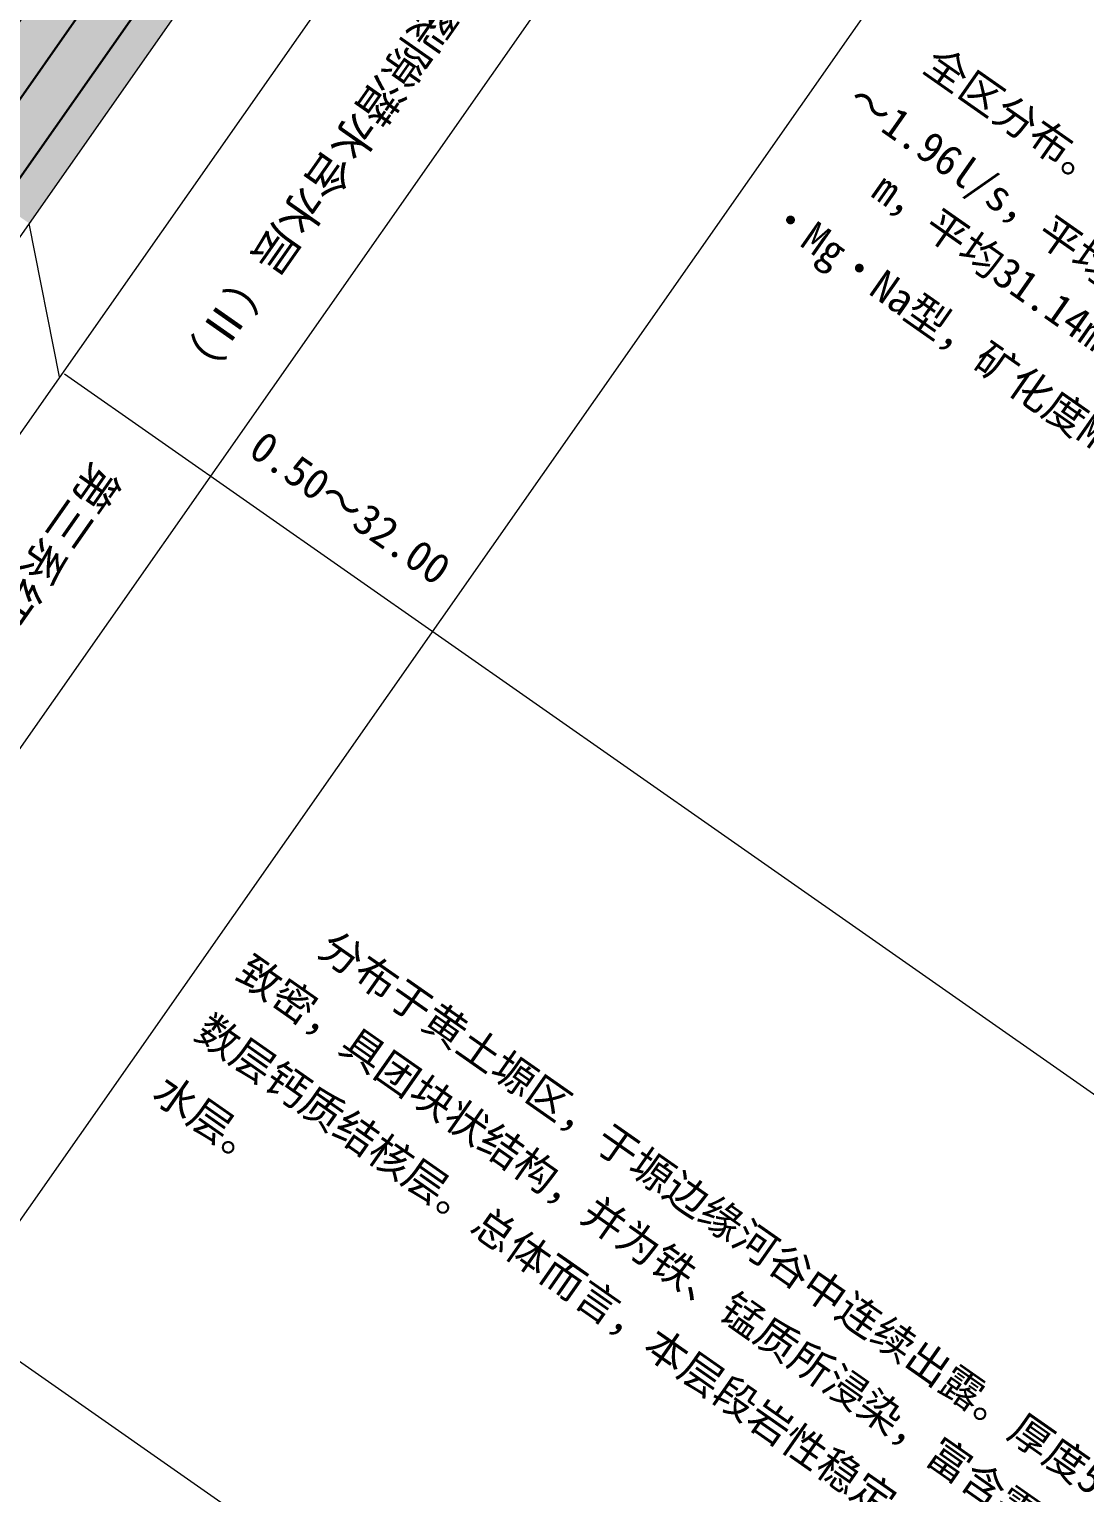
# Model space of a CAD drawing. Header units: inches. Extents: x 36473197 to 36486087, y 3899343 to 3911260.
# Drawn here: x 36474528.4 to 36474668.7, y 3906770.1 to 3906964.7 of the extents above; entities that cross this region are included whole.
import ezdxf

# ---------------------------------------------------------------- set-up
doc = ezdxf.new("R2010")
doc.units = ezdxf.units.IN
doc.header["$MEASUREMENT"] = 0
doc.layers.get('0').update_dxf_attribs({"lineweight": 0})
for name, color, linetype, lineweight in [('填充层段', 7, 'Continuous', 0), ('填充岩性', 7, 'Continuous', 0), ('综合柱状', 7, 'Continuous', 0)]:
    doc.layers.add(name, color=color, linetype=linetype, lineweight=lineweight)
doc.styles.add('@Batang', font='simfang.ttf')
doc.styles.add('宋体', font='SIMSUN.TTC')

msp = doc.modelspace()

# ---------------------------------------------------------------- hatches: boundary and pattern name
at = {"layer": '填充层段', "true_color": 0xe5ffe5}
msp.add_hatch(color=7, dxfattribs=at).paths.add_polyline_path([(36474617.13, 3907144.05), (36474491.51, 3906964.66), (36474528.37, 3906938.85), (36474653.99, 3907118.24)], flags=17)
at = {"layer": '填充岩性', "lineweight": 30}
h = msp.add_hatch(dxfattribs=at)
h.set_pattern_fill('黄土', color=256, scale=3000, angle=-35.0009, style=0, pattern_type=2)
h.set_pattern_definition([(234.999, (36474495.444, 3906972.895), (19.6594, -13.7662), []), (234.999, (36474490.53, 3906976.337), (19.6594, -13.7662), []), (234.999, (36474500.359, 3906969.454), (19.6594, -13.7662), []), (234.999, (36474505.274, 3906966.012), (19.6594, -13.7662), [])])
h.paths.add_polyline_path([(36474491.51, 3906964.66), (36474528.37, 3906938.85), (36474653.99, 3907118.24), (36474617.13, 3907144.05)], flags=17)

# ---------------------------------------------------------------- linework, layer by layer
at = {"lineweight": 15}
for p, q in [((36474692.09, 3907146.5), (36473761.12, 3905816.98)), ((36474653.99, 3907118.24), (36474528.37, 3906938.85)), ((36474528.37, 3906938.85), (36474412.91, 3906773.96)), ((36474532.4, 3906918.45), (36474528.37, 3906938.85)), ((36474533.04, 3906918.87), (36474620.82, 3906857.41)), ((36474620.82, 3906857.41), (36474854.72, 3906693.62))]:
    msp.add_line(p, q, dxfattribs=at)
at = {"lineweight": 15, "flags": 128}
for points in [[(36474774.45, 3907159.51), (36473810.26, 3905782.57)], [(36474728.28, 3907156.35), (36473780.78, 3905803.22)], [(36474386.46, 3906814.63), (36474423.32, 3906788.82), (36474469.14, 3906828.12), (36474556.92, 3906766.65), (36474611.97, 3906728.11), (36474790.82, 3906602.87)]]:
    msp.add_lwpolyline(points, dxfattribs=at)

# ---------------------------------------------------------------- texts
at = {"layer": '综合柱状'}
for s, height, rotation, style, p in [('第四系更新统黄土孔隙～裂隙潜水含水层（Ⅱ）', 4.4243, 234.9991, '@Batang', (36474619.96, 3907023.13)), ('  全区分布。主要由黄土、砂黄土、古土壤组成，属孔隙～裂隙含水层。塬边普遍出露，泉流量0.010', 4.1017, 324.9991, '宋体', (36474642.34, 3906962.43)), ('～1.96l/s，平均0.411/s。泉点标高900～1192.39m。民井水位埋深0.80～162.00m，含水层厚0.50～75', 4.1017, 324.9991, '宋体', (36474636.76, 3906954.45)), ('·Mg·Na型，矿化度M=0.385～1.057g/l，水温14～17℃。', 4.1017, 324.9991, '宋体', (36474626.05, 3906939.17)), ('0.50～32.00', 4.102, 324.9991, '宋体', (36474557.3, 3906908.17)), ('第三系红土相对隔水层段（Ⅲ）', 4.4243, 234.9991, '@Batang', (36474537.19, 3906907.42)), ('  分布于黄土塬区，于塬边缘河谷中连续出露。厚度50～84m。上部为浅棕红色、棕红色粘土、亚粘土，', 4.1017, 324.9991, '宋体', (36474561.91, 3906844.95)), ('致密，具团块状结构，并为铁、锰质所浸染，富含零散钙结核，下部为棕红色粘土，钙质含量高，并夹', 4.1017, 324.9991, '宋体', (36474555.57, 3906838.51)), ('数层钙质结核层。总体而言，本层段岩性稳定，隔水性强，为井田松散岩类与基岩含水层之间的稳定隔', 4.1017, 324.9991, '宋体', (36474550.08, 3906830.67)), ('水层。', 4.102, 324.9991, '宋体', (36474544.45, 3906822.63))]:
    msp.add_text(s, height=height, rotation=rotation, dxfattribs=dict(at, style=style)).set_placement(p)
at = {"layer": '综合柱状', "insert": (36474743.86, 3906871.54), "char_height": 4.1017, "width": 405.8584, "attachment_point": 5, "rotation": 324.9991, "style": '宋体'}
msp.add_mtext('\\A1;m，平均31.14m，水位标高913.80～1228.12m。属富水性弱的含水层。水质类型HCO{\\H0.5x;\\S^ 3;}－Ca·Mg、HCO{\\H0.5x;\\S^ 3;}－Ca', dxfattribs=at)

doc.saveas('drawing.dxf')
